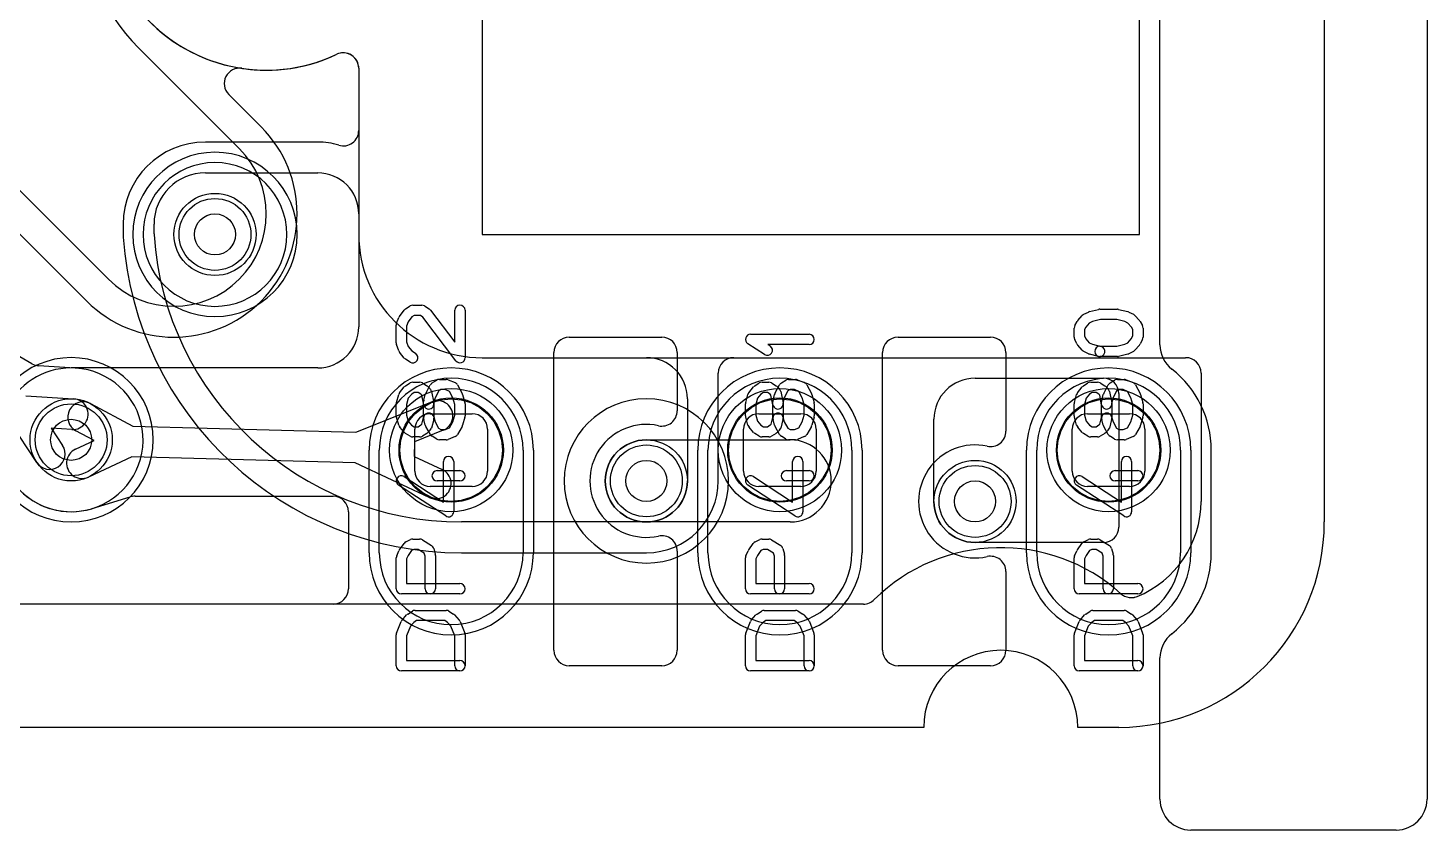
# Model space of a CAD drawing. Extents: x 0 to 21, y -0.5 to 20.
# Drawn here: x 13.69 to 20.5, y -0.5 to 3.41 of the extents above; entities that cross this region are included whole.
import ezdxf

# ---------------------------------------------------------------- set-up
doc = ezdxf.new("R2010")
doc.units = 0
for name, color, linetype in [('Hole', 1, 'CONTINUOUS'), ('L1', 3, 'CONTINUOUS'), ('L2', 3, 'CONTINUOUS'), ('L3', 3, 'CONTINUOUS'), ('L4', 3, 'CONTINUOUS'), ('MetalMask-A', 176, 'CONTINUOUS'), ('Outline', 7, 'CONTINUOUS'), ('PartsArea-A', 111, 'CONTINUOUS'), ('PartsSilk-A', 221, 'CONTINUOUS'), ('Resist-A', 2, 'CONTINUOUS'), ('Resist-B', 2, 'CONTINUOUS'), ('Silk-A', 140, 'CONTINUOUS')]:
    doc.layers.add(name, color=color, linetype=linetype)

msp = doc.modelspace()

# ---------------------------------------------------------------- linework, layer by layer
at = {"layer": 'Hole'}
for centre in [(14.6, 2.4), (13.9, 1.4), (16.7, 1.2), (18.3, 1.1)]:
    msp.add_circle(centre, 0.1, dxfattribs=at)
at = {"layer": 'L1'}
for p, q in [((15.3, 3.20939), (15.3, 1.95004)), ((15.1, 1.75004), (13.9, 1.75004)), ((18.3, 1.7), (18.92503, 1.7)), ((13.99409, 1.57648), (14.19959, 1.46693)), ((15.28648, 1.43755), (15.65533, 1.5857)), ((19, 1.62503), (19, 0.97497)), ((18.1, 1.1), (18.1, 1.5)), ((14.01196, 1.39698), (13.92353, 1.44412)), ((14.19959, 1.46693), (15.28648, 1.43755)), ((15.71123, 1.4465), (15.57201, 1.39058)), ((13.92111, 1.35467), (14.01196, 1.39698)), ((15.57201, 1.39058), (15.57016, 1.31904)), ((16.7, 1.4), (17.4, 1.4)), ((14.19552, 1.31699), (13.98443, 1.21869)), ((15.28242, 1.28761), (14.19552, 1.31699)), ((15.4, 0.85), (15.4, 1.35)), ((15.57016, 1.31904), (15.70608, 1.25572)), ((16.1, 1.35), (16.1, 0.85)), ((17, 0.85), (17, 1.35)), ((17.7, 1.35), (17.7, 0.85)), ((18.6, 0.85), (18.6, 1.35)), ((19.3, 1.35), (19.3, 0.85)), ((15.64274, 1.11976), (15.28242, 1.28761)), ((14.00267, 1.06535), (14.18688, 1.12186)), ((14.22423, 1.12496), (15.17503, 1.12496)), ((15.25, 1.04999), (15.25, 0.67497)), ((17.4, 1), (16.7, 1)), ((18.92503, 0.9), (18.3, 0.9)), ((15.17503, 0.6), (2.24348, 0.6))]:
    msp.add_line(p, q, dxfattribs=at)
for centre, radius in [((14.6, 2.4), 0.2), ((13.9, 1.4), 0.2), ((15.75, 1.35), 0.254), ((17.35, 1.35), 0.254), ((18.95, 1.35), 0.254), ((16.7, 1.2), 0.2), ((18.3, 1.1), 0.2)]:
    msp.add_circle(centre, radius, dxfattribs=at)
for centre, radius, start, end in [((14.84999, 4), 0.80004, 68.19367, -64.623575), ((15.22499, 3.20941), 0.07497, 108.437366, 115.375619), ((15.225, 3.20938), 0.075, 18.437365, 108.437365), ((15.22503, 3.20939), 0.07497, 0, 18.437366), ((14.6, 2.4), 0.35004, 90, -90), ((14.6, 2.4), 0.35004, -90, 90), ((15.1, 1.95004), 0.2, -90, 0), ((13.9, 1.4), 0.35004, 90, -73.410659), ((15.75, 1.35), 0.35, 0, 180), ((17.35, 1.35), 0.35, 0, 180), ((18.3, 1.5), 0.2, 90, 180), ((18.95, 1.35), 0.35, 0, 180), ((18.92503, 1.62503), 0.07497, 0, 90), ((13.95881, 1.5103), 0.075, 61.938299, -118.062532), ((15.68328, 1.5161), 0.075, -68.12057, 111.882293), ((16.7, 1.2), 0.2, 90, -90), ((17.4, 1.2), 0.2, -90, 90), ((13.95277, 1.28668), 0.075, 114.969357, -65.030633), ((15.67441, 1.18774), 0.075, -114.979508, 65.021404), ((14.20887, 1.05019), 0.07497, 88.486532, 107.057215), ((14.2241, 1.64166), 0.5167, -91.469426, -89.987802), ((14.22423, 1.04999), 0.07497, 90, 90.015285), ((15.17503, 1.04999), 0.07497, 0, 90), ((18.3, 1.1), 0.2, 180, -90), ((14.02134, 0.99268), 0.07497, 106.394716, 106.58578), ((13.93666, 1.28049), 0.22504, -73.604856, -72.942758), ((18.92503, 0.97497), 0.07497, -90, 0), ((15.75, 0.85), 0.35, 180, 0), ((17.35, 0.85), 0.35, 180, 0), ((18.95, 0.85), 0.35, 180, 0), ((15.17503, 0.67497), 0.07497, -90, 0)]:
    msp.add_arc(centre, radius, start, end, dxfattribs=at)
at = {"layer": 'L2'}
for p, q in [((14.22825, 3.30815), (14.7182, 2.8182)), ((15.3, 3.20943), (15.3, 2.4)), ((14.82429, 2.92429), (14.66687, 3.08171)), ((14.0818, 2.1818), (13.59185, 2.67175)), ((13.48576, 2.56566), (13.97571, 2.07571)), ((15.9, 1.8), (19.32503, 1.8)), ((19.4, 1.72503), (19.4, 1.1)), ((17.75651, 0.6), (2.24348, 0.6))]:
    msp.add_line(p, q, dxfattribs=at)
for centre in [(14.6, 2.4), (18.3, 1.1)]:
    msp.add_circle(centre, 0.2, dxfattribs=at)
for centre, radius, start, end in [((14.9, 3.9799), 0.95, 180, -135), ((14.85001, 4), 0.80004, -98.55265, -64.621667), ((15.22503, 3.20943), 0.07497, 0, 115.375619), ((14.71988, 3.13472), 0.07497, 81.447317, -135), ((14.4, 2.5), 0.60004, -135, 45), ((14.4, 2.5), 0.45, -135, 45), ((15.9, 2.4), 0.6, 180, -90), ((13.9, 1.4), 0.40004, 90, -90), ((13.9, 1.4), 0.40004, -90, 90), ((19.32503, 1.72503), 0.07497, 0, 90), ((16.7, 1.2), 0.40004, 90, -90), ((16.7, 1.2), 0.40004, -90, 90), ((18.89999, 1.10001), 0.50001, -67.847489, -0.001146), ((18.425, -0.00002), 0.87501, 48.03649, 134.721265), ((17.75654, 0.67498), 0.07497, -67.385426, -45.281018), ((19.06021, 0.70636), 0.07498, -131.961651, -116.565051), ((19.06023, 0.7064), 0.07502, -116.565051, -78.691565), ((19.06024, 0.70635), 0.07497, -78.691566, -75.950782), ((19.06026, 0.70635), 0.07497, -75.96561, -67.848071), ((17.75652, 0.67497), 0.07497, -90.007642, -67.368378)]:
    msp.add_arc(centre, radius, start, end, dxfattribs=at)
at = {"layer": 'L3'}
for p, q in [((15.3, 3.20943), (15.3, 2.4)), ((15.9, 1.8), (19.32503, 1.8)), ((19.4, 1.72503), (19.4, 1.1)), ((17.75651, 0.6), (2.24348, 0.6))]:
    msp.add_line(p, q, dxfattribs=at)
msp.add_circle((18.3, 1.1), 0.2, dxfattribs=at)
for centre, radius, start, end in [((14.85, 4), 0.80004, 64.62102, -64.62102), ((15.22503, 3.20943), 0.07497, 0, 115.375619), ((14.6, 2.4), 0.40004, 90, -90), ((14.6, 2.4), 0.40004, -90, 90), ((15.9, 2.4), 0.6, 180, -90), ((13.9, 1.4), 0.40004, 90, -90), ((13.9, 1.4), 0.40004, -90, 90), ((19.32503, 1.72503), 0.07497, 0, 90), ((16.7, 1.2), 0.40004, 90, -90), ((16.7, 1.2), 0.40004, -90, 90), ((18.89999, 1.10001), 0.50001, -67.847489, -0.001146), ((18.425, -0.00002), 0.87501, 48.03649, 134.721265), ((17.75654, 0.67498), 0.07497, -67.385426, -45.281018), ((19.06021, 0.70636), 0.07498, -131.961651, -116.565051), ((19.06023, 0.7064), 0.07502, -116.565051, -78.691565), ((19.06024, 0.70635), 0.07497, -78.691566, -75.950782), ((19.06026, 0.70635), 0.07497, -75.96561, -67.848071), ((17.75652, 0.67497), 0.07497, -90.007642, -67.368378)]:
    msp.add_arc(centre, radius, start, end, dxfattribs=at)
at = {"layer": 'L4'}
for p, q in [((15.3, 3.20943), (15.3, 2.9062)), ((15.1, 2.85004), (14.55332, 2.85004)), ((14.55332, 2.7), (15.1, 2.7)), ((13.70884, 1.77022), (12.5125, 2.46091)), ((15.3, 2.5), (15.3, 2.4)), ((14.15328, 2.45), (14.15328, 2.40264)), ((14.30332, 2.40264), (14.30332, 2.45)), ((15.9, 1.8), (16.7, 1.8)), ((17.12501, 1.8), (19.32503, 1.8)), ((13.91946, 1.7495), (13.74176, 1.76032)), ((17.05004, 1.2), (17.05004, 1.72503)), ((19.4, 1.72503), (19.4, 1.1)), ((13.67972, 1.61378), (13.91215, 1.59963)), ((16.9, 1.6), (16.9, 1.2)), ((13.73319, 1.28966), (13.60471, 1.48388)), ((13.90303, 1.44991), (13.803, 1.456)), ((13.803, 1.456), (13.85829, 1.37242)), ((16.7, 1), (15.8, 1)), ((15.8, 0.84996), (16.7, 0.84996)), ((17.75651, 0.6), (2.24348, 0.6))]:
    msp.add_line(p, q, dxfattribs=at)
for centre in [(14.6, 2.4), (13.9, 1.4), (16.7, 1.2), (18.3, 1.1)]:
    msp.add_circle(centre, 0.2, dxfattribs=at)
for centre, radius, start, end in [((14.85, 4), 0.80004, 64.62102, -64.62102), ((15.22503, 3.20943), 0.07497, 0, 115.375619), ((15.22503, 2.9062), 0.07497, -107.105539, 0), ((14.55332, 2.45), 0.40004, 90, 180), ((15.1, 2.5), 0.35004, 72.890773, 90), ((14.55332, 2.45), 0.25, 90, 180), ((15.1, 2.5), 0.2, 0, 90), ((14.37829, 2.40278), 0.22501, -179.964351, -176.057704), ((14.07902, 2.38216), 0.07497, 3.020017, 3.939139), ((15.8, 2.50001), 1.65005, -176.041817, -90), ((14.37829, 2.40264), 0.07497, 180, -176.083736), ((15.79999, 2.5), 1.5, -176.082487, -89.999618), ((15.9, 2.4), 0.6, 180, -90), ((16.7, 1.6), 0.2, 0, 90), ((17.12501, 1.72503), 0.07497, 90, 180), ((19.32503, 1.72503), 0.07497, 0, 90), ((13.9, 1.4), 0.35004, -146.198707, 86.372002), ((13.74632, 1.83515), 0.07497, -119.995133, -93.487185), ((13.92402, 1.82433), 0.07497, -93.487185, -93.242148), ((13.9, 1.4), 0.35004, 86.516274, 86.760608), ((13.92583, 1.82422), 0.07497, -93.487185, -92.943697), ((13.91043, 1.52461), 0.22504, 87.035118, 87.058002), ((13.92689, 1.82416), 0.07497, -93.686465, -93.62496), ((13.90759, 1.52477), 0.075, -93.485791, 86.517106), ((13.79574, 1.33104), 0.075, -146.513341, 33.484555), ((16.7, 1.2), 0.2, -90, 0), ((16.7, 1.2), 0.35004, -90, 0), ((18.89999, 1.10001), 0.50001, -67.847489, -0.001146), ((18.425, -0.00002), 0.87501, 48.03649, 134.721265), ((17.75654, 0.67498), 0.07497, -67.385426, -45.281018), ((19.06021, 0.70636), 0.07498, -131.961651, -116.565051), ((19.06023, 0.7064), 0.07502, -116.565051, -78.691565), ((19.06024, 0.70635), 0.07497, -78.691566, -75.950782), ((19.06026, 0.70635), 0.07497, -75.96561, -67.848071), ((17.75652, 0.67497), 0.07497, -90.007642, -67.368378)]:
    msp.add_arc(centre, radius, start, end, dxfattribs=at)
at = {"layer": 'MetalMask-A'}
for p, q in [((15.648, 1.527), (15.852, 1.527)), ((17.248, 1.527), (17.452, 1.527)), ((18.848, 1.527), (19.052, 1.527)), ((15.573, 1.248), (15.573, 1.452)), ((15.927, 1.452), (15.927, 1.248)), ((17.173, 1.248), (17.173, 1.452)), ((17.527, 1.452), (17.527, 1.248)), ((18.773, 1.248), (18.773, 1.452)), ((19.127, 1.452), (19.127, 1.248)), ((15.852, 1.173), (15.648, 1.173)), ((17.452, 1.173), (17.248, 1.173)), ((19.052, 1.173), (18.848, 1.173))]:
    msp.add_line(p, q, dxfattribs=at)
for centre, start, end in [((15.648, 1.452), 90, 180), ((15.852, 1.452), 0, 90), ((17.248, 1.452), 90, 180), ((17.452, 1.452), 0, 90), ((18.848, 1.452), 90, 180), ((19.052, 1.452), 0, 90), ((15.648, 1.248), 180, -90), ((15.852, 1.248), -90, 0), ((17.248, 1.248), 180, -90), ((17.452, 1.248), -90, 0), ((18.848, 1.248), 180, -90), ((19.052, 1.248), -90, 0)]:
    msp.add_arc(centre, 0.075, start, end, dxfattribs=at)
at = {"layer": 'Outline'}
for p, q in [((20, 15), (20, 1)), ((15.9, 5.6), (15.9, 2.4)), ((19.1, 2.4), (19.1, 5.6)), ((15.9, 2.4), (19.1, 2.4)), ((18.05, 0), (1.95, 0)), ((19, 0), (18.8, 0))]:
    msp.add_line(p, q, dxfattribs=at)
for centre, radius, start, end in [((19, 1), 1, -90, 0), ((18.425, 0), 0.375, 0, 180)]:
    msp.add_arc(centre, radius, start, end, dxfattribs=at)
at = {"layer": 'PartsArea-A'}
for p, q in [((15.61111, 1.55786), (15.65433, 1.58097)), ((15.65433, 1.58097), (15.70123, 1.59519)), ((15.70123, 1.59519), (15.75, 1.6)), ((15.75, 1.6), (15.79877, 1.59519)), ((15.79877, 1.59519), (15.84567, 1.58097)), ((15.84567, 1.58097), (15.88889, 1.55786)), ((17.21111, 1.55786), (17.25433, 1.58097)), ((17.25433, 1.58097), (17.30123, 1.59519)), ((17.30123, 1.59519), (17.35, 1.6)), ((17.35, 1.6), (17.39877, 1.59519)), ((17.39877, 1.59519), (17.44567, 1.58097)), ((17.44567, 1.58097), (17.48889, 1.55786)), ((18.81111, 1.55786), (18.85433, 1.58097)), ((18.85433, 1.58097), (18.90123, 1.59519)), ((18.90123, 1.59519), (18.95, 1.6)), ((18.95, 1.6), (18.99877, 1.59519)), ((18.99877, 1.59519), (19.04567, 1.58097)), ((19.04567, 1.58097), (19.08889, 1.55786)), ((15.54214, 1.48889), (15.57323, 1.52677)), ((15.57323, 1.52677), (15.61111, 1.55786)), ((15.88889, 1.55786), (15.92677, 1.52677)), ((15.92677, 1.52677), (15.95786, 1.48889)), ((17.14214, 1.48889), (17.17323, 1.52677)), ((17.17323, 1.52677), (17.21111, 1.55786)), ((17.48889, 1.55786), (17.52677, 1.52677)), ((17.52677, 1.52677), (17.55786, 1.48889)), ((18.74214, 1.48889), (18.77323, 1.52677)), ((18.77323, 1.52677), (18.81111, 1.55786)), ((19.08889, 1.55786), (19.12677, 1.52677)), ((19.12677, 1.52677), (19.15786, 1.48889)), ((15.50481, 1.39877), (15.51903, 1.44567)), ((15.51903, 1.44567), (15.54214, 1.48889)), ((15.95786, 1.48889), (15.98097, 1.44567)), ((15.98097, 1.44567), (15.99519, 1.39877)), ((17.10481, 1.39877), (17.11903, 1.44567)), ((17.11903, 1.44567), (17.14214, 1.48889)), ((17.55786, 1.48889), (17.58097, 1.44567)), ((17.58097, 1.44567), (17.59519, 1.39877)), ((18.70481, 1.39877), (18.71903, 1.44567)), ((18.71903, 1.44567), (18.74214, 1.48889)), ((19.15786, 1.48889), (19.18097, 1.44567)), ((19.18097, 1.44567), (19.19519, 1.39877)), ((15.5, 1.35), (15.50481, 1.39877)), ((15.99519, 1.39877), (16, 1.35)), ((17.1, 1.35), (17.10481, 1.39877)), ((17.59519, 1.39877), (17.6, 1.35)), ((18.7, 1.35), (18.70481, 1.39877)), ((19.19519, 1.39877), (19.2, 1.35)), ((15.50481, 1.30123), (15.5, 1.35)), ((15.51903, 1.25433), (15.50481, 1.30123)), ((15.99519, 1.30123), (15.98097, 1.25433)), ((16, 1.35), (15.99519, 1.30123)), ((17.10481, 1.30123), (17.1, 1.35)), ((17.11903, 1.25433), (17.10481, 1.30123)), ((17.59519, 1.30123), (17.58097, 1.25433)), ((17.6, 1.35), (17.59519, 1.30123)), ((18.70481, 1.30123), (18.7, 1.35)), ((18.71903, 1.25433), (18.70481, 1.30123)), ((19.19519, 1.30123), (19.18097, 1.25433)), ((19.2, 1.35), (19.19519, 1.30123)), ((15.54214, 1.21111), (15.51903, 1.25433)), ((15.98097, 1.25433), (15.95786, 1.21111)), ((17.14214, 1.21111), (17.11903, 1.25433)), ((17.58097, 1.25433), (17.55786, 1.21111)), ((18.74214, 1.21111), (18.71903, 1.25433)), ((19.18097, 1.25433), (19.15786, 1.21111)), ((15.57323, 1.17323), (15.54214, 1.21111)), ((15.61111, 1.14214), (15.57323, 1.17323)), ((15.92677, 1.17323), (15.88889, 1.14214)), ((15.95786, 1.21111), (15.92677, 1.17323)), ((17.17323, 1.17323), (17.14214, 1.21111)), ((17.21111, 1.14214), (17.17323, 1.17323)), ((17.52677, 1.17323), (17.48889, 1.14214)), ((17.55786, 1.21111), (17.52677, 1.17323)), ((18.77323, 1.17323), (18.74214, 1.21111)), ((18.81111, 1.14214), (18.77323, 1.17323)), ((19.12677, 1.17323), (19.08889, 1.14214)), ((19.15786, 1.21111), (19.12677, 1.17323)), ((15.65433, 1.11903), (15.61111, 1.14214)), ((15.70123, 1.10481), (15.65433, 1.11903)), ((15.75, 1.1), (15.70123, 1.10481)), ((15.79877, 1.10481), (15.75, 1.1)), ((15.84567, 1.11903), (15.79877, 1.10481)), ((15.88889, 1.14214), (15.84567, 1.11903)), ((17.25433, 1.11903), (17.21111, 1.14214)), ((17.30123, 1.10481), (17.25433, 1.11903)), ((17.35, 1.1), (17.30123, 1.10481)), ((17.39877, 1.10481), (17.35, 1.1)), ((17.44567, 1.11903), (17.39877, 1.10481)), ((17.48889, 1.14214), (17.44567, 1.11903)), ((18.85433, 1.11903), (18.81111, 1.14214)), ((18.90123, 1.10481), (18.85433, 1.11903)), ((18.95, 1.1), (18.90123, 1.10481)), ((18.99877, 1.10481), (18.95, 1.1)), ((19.04567, 1.11903), (18.99877, 1.10481)), ((19.08889, 1.14214), (19.04567, 1.11903))]:
    msp.add_line(p, q, dxfattribs=at)
at = {"layer": 'PartsSilk-A'}
for p, q in [((15.52749, 2.03787), (15.54971, 2.05176)), ((15.56296, 2.05556), (15.60741, 2.05556)), ((15.62066, 2.05176), (15.64288, 2.03787)), ((15.4842, 1.96761), (15.49531, 1.99539)), ((15.4983, 2.00081), (15.52052, 2.03137)), ((15.55811, 1.99804), (15.54057, 1.97393)), ((15.57013, 2.00556), (15.55811, 1.99804)), ((15.60024, 2.00556), (15.57013, 2.00556)), ((15.61244, 1.99793), (15.60024, 2.00556)), ((15.77261, 1.78497), (15.61244, 1.99793)), ((15.64961, 2.0317), (15.76759, 1.87483)), ((15.76759, 1.87483), (15.76759, 2.03056)), ((15.81759, 2.03056), (15.81759, 1.8)), ((18.7857, 1.95684), (18.79681, 1.97629)), ((18.79983, 1.9805), (18.82205, 2.0055)), ((18.82956, 2.01125), (18.85178, 2.02236)), ((18.87169, 1.97641), (18.85623, 1.96868)), ((18.8569, 2.02425), (18.90135, 2.03536)), ((18.91049, 1.98611), (18.87169, 1.97641)), ((18.90741, 2.03611), (18.99259, 2.03611)), ((18.98951, 1.98611), (18.91049, 1.98611)), ((19.02831, 1.97641), (18.98951, 1.98611)), ((18.99865, 2.03536), (19.0431, 2.02425)), ((19.04377, 1.96868), (19.02831, 1.97641)), ((19.04822, 2.02236), (19.07044, 2.01125)), ((19.07795, 2.0055), (19.10017, 1.9805)), ((19.10319, 1.97629), (19.1143, 1.95684)), ((15.48241, 1.87222), (15.48241, 1.95833)), ((15.54057, 1.97393), (15.53241, 1.95352)), ((15.53241, 1.95352), (15.53241, 1.87662)), ((17.20741, 1.91389), (17.49259, 1.91389)), ((18.78241, 1.9), (18.78241, 1.94444)), ((18.83894, 1.94923), (18.83241, 1.9378)), ((18.83241, 1.9378), (18.83241, 1.9059)), ((18.85623, 1.96868), (18.83894, 1.94923)), ((19.06106, 1.94923), (19.04377, 1.96868)), ((19.06759, 1.9378), (19.06106, 1.94923)), ((19.06759, 1.9059), (19.06759, 1.9378)), ((19.11759, 1.94444), (19.11759, 1.9)), ((15.49503, 1.83313), (15.48392, 1.86368)), ((15.53241, 1.87662), (15.54061, 1.85408)), ((15.54061, 1.85408), (15.5576, 1.83283)), ((17.2753, 1.81513), (17.19382, 1.86791)), ((17.49259, 1.86389), (17.29199, 1.86389)), ((17.29199, 1.86389), (17.30248, 1.85709)), ((18.79616, 1.8666), (18.78505, 1.88882)), ((18.82205, 1.83617), (18.79983, 1.86117)), ((18.83241, 1.9059), (18.8394, 1.89192)), ((18.8394, 1.89192), (18.85623, 1.87299)), ((18.85623, 1.87299), (18.87169, 1.86526)), ((18.87169, 1.86526), (18.91347, 1.85481)), ((18.90741, 1.85556), (18.98951, 1.85556)), ((18.98951, 1.85556), (19.02831, 1.86526)), ((19.02831, 1.86526), (19.04377, 1.87299)), ((19.04377, 1.87299), (19.0606, 1.89192)), ((19.0606, 1.89192), (19.06759, 1.9059)), ((19.10017, 1.86117), (19.07795, 1.83617)), ((19.11495, 1.88882), (19.10384, 1.8666)), ((15.52122, 1.79827), (15.499, 1.82605)), ((15.54971, 1.7788), (15.52749, 1.79269)), ((15.5576, 1.83283), (15.57621, 1.8212)), ((18.85178, 1.81931), (18.82956, 1.83042)), ((18.90135, 1.80631), (18.8569, 1.81742)), ((18.99259, 1.80556), (18.90741, 1.80556)), ((19.0431, 1.81742), (18.99865, 1.80631)), ((19.07044, 1.83042), (19.04822, 1.81931)), ((15.499, 1.62951), (15.52122, 1.65729)), ((15.52749, 1.66287), (15.54971, 1.67676)), ((15.56296, 1.68056), (15.5963, 1.68056)), ((15.60955, 1.67676), (15.63177, 1.66287)), ((15.62609, 1.62565), (15.64831, 1.66732)), ((15.6362, 1.65935), (15.64731, 1.64824)), ((15.65414, 1.63546), (15.66525, 1.5799)), ((15.65713, 1.67676), (15.67935, 1.69064)), ((15.68928, 1.6379), (15.67156, 1.60467)), ((15.69976, 1.64444), (15.68928, 1.6379)), ((15.69259, 1.69444), (15.72593, 1.69444)), ((15.72093, 1.64444), (15.69976, 1.64444)), ((15.7414, 1.63592), (15.72093, 1.64444)), ((15.73554, 1.69252), (15.76887, 1.67864)), ((15.75817, 1.60447), (15.7414, 1.63592)), ((15.78132, 1.66732), (15.80354, 1.62565)), ((17.199, 1.62951), (17.22122, 1.65729)), ((17.22749, 1.66287), (17.24971, 1.67676)), ((17.26296, 1.68056), (17.2963, 1.68056)), ((17.30955, 1.67676), (17.33177, 1.66287)), ((17.32609, 1.62565), (17.34831, 1.66732)), ((17.3362, 1.65935), (17.34731, 1.64824)), ((17.35414, 1.63546), (17.36525, 1.5799)), ((17.35713, 1.67676), (17.37935, 1.69064)), ((17.38928, 1.6379), (17.37156, 1.60467)), ((17.39976, 1.64444), (17.38928, 1.6379)), ((17.39259, 1.69444), (17.42593, 1.69444)), ((17.42093, 1.64444), (17.39976, 1.64444)), ((17.4414, 1.63592), (17.42093, 1.64444)), ((17.43554, 1.69252), (17.46887, 1.67864)), ((17.45817, 1.60447), (17.4414, 1.63592)), ((17.48132, 1.66732), (17.50354, 1.62565)), ((18.799, 1.62951), (18.82122, 1.65729)), ((18.82749, 1.66287), (18.84971, 1.67676)), ((18.86296, 1.68056), (18.8963, 1.68056)), ((18.90955, 1.67676), (18.93177, 1.66287)), ((18.92609, 1.62565), (18.94831, 1.66732)), ((18.9362, 1.65935), (18.94731, 1.64824)), ((18.95414, 1.63546), (18.96525, 1.5799)), ((18.95713, 1.67676), (18.97935, 1.69064)), ((18.98928, 1.6379), (18.97156, 1.60467)), ((18.99976, 1.64444), (18.98928, 1.6379)), ((18.99259, 1.69444), (19.02593, 1.69444)), ((19.02093, 1.64444), (18.99976, 1.64444)), ((19.0414, 1.63592), (19.02093, 1.64444)), ((19.03554, 1.69252), (19.06887, 1.67864)), ((19.05817, 1.60447), (19.0414, 1.63592)), ((19.08132, 1.66732), (19.10354, 1.62565)), ((15.48241, 1.51667), (15.48241, 1.575)), ((15.48337, 1.58187), (15.49448, 1.62076)), ((15.54118, 1.6022), (15.53241, 1.5715)), ((15.53241, 1.5715), (15.53241, 1.52017)), ((15.5576, 1.62273), (15.54118, 1.6022)), ((15.57013, 1.63056), (15.5576, 1.62273)), ((15.58913, 1.63056), (15.57013, 1.63056)), ((15.60285, 1.62198), (15.58913, 1.63056)), ((15.6066, 1.61824), (15.60285, 1.62198)), ((15.61623, 1.5701), (15.6066, 1.61824)), ((15.61574, 1.50884), (15.61574, 1.58611)), ((15.61658, 1.59255), (15.62399, 1.62033)), ((15.67156, 1.60467), (15.66574, 1.58283)), ((15.66574, 1.58283), (15.66574, 1.50556)), ((15.76759, 1.5715), (15.75817, 1.60447)), ((15.76759, 1.52017), (15.76759, 1.5715)), ((15.80552, 1.62076), (15.81663, 1.58187)), ((15.81759, 1.575), (15.81759, 1.51667)), ((17.18241, 1.51667), (17.18241, 1.575)), ((17.18337, 1.58187), (17.19448, 1.62076)), ((17.24118, 1.6022), (17.23241, 1.5715)), ((17.23241, 1.5715), (17.23241, 1.52017)), ((17.2576, 1.62273), (17.24118, 1.6022)), ((17.27013, 1.63056), (17.2576, 1.62273)), ((17.28913, 1.63056), (17.27013, 1.63056)), ((17.30285, 1.62198), (17.28913, 1.63056)), ((17.3066, 1.61824), (17.30285, 1.62198)), ((17.31623, 1.5701), (17.3066, 1.61824)), ((17.31574, 1.50884), (17.31574, 1.58611)), ((17.31658, 1.59255), (17.32399, 1.62033)), ((17.37156, 1.60467), (17.36574, 1.58283)), ((17.36574, 1.58283), (17.36574, 1.50556)), ((17.46759, 1.5715), (17.45817, 1.60447)), ((17.46759, 1.52017), (17.46759, 1.5715)), ((17.50552, 1.62076), (17.51663, 1.58187)), ((17.51759, 1.575), (17.51759, 1.51667)), ((18.78241, 1.51667), (18.78241, 1.575)), ((18.78337, 1.58187), (18.79448, 1.62076)), ((18.84118, 1.6022), (18.83241, 1.5715)), ((18.83241, 1.5715), (18.83241, 1.52017)), ((18.8576, 1.62273), (18.84118, 1.6022)), ((18.87013, 1.63056), (18.8576, 1.62273)), ((18.88913, 1.63056), (18.87013, 1.63056)), ((18.90285, 1.62198), (18.88913, 1.63056)), ((18.9066, 1.61824), (18.90285, 1.62198)), ((18.91623, 1.5701), (18.9066, 1.61824)), ((18.91574, 1.50884), (18.91574, 1.58611)), ((18.91658, 1.59255), (18.92399, 1.62033)), ((18.97156, 1.60467), (18.96574, 1.58283)), ((18.96574, 1.58283), (18.96574, 1.50556)), ((19.06759, 1.5715), (19.05817, 1.60447)), ((19.06759, 1.52017), (19.06759, 1.5715)), ((19.10552, 1.62076), (19.11663, 1.58187)), ((19.11759, 1.575), (19.11759, 1.51667)), ((15.49448, 1.47091), (15.48337, 1.5098)), ((15.53241, 1.52017), (15.54099, 1.49013)), ((15.6072, 1.47682), (15.61574, 1.50884)), ((15.62399, 1.47134), (15.61658, 1.49912)), ((15.6649, 1.49912), (15.65379, 1.45745)), ((15.6649, 1.512), (15.67147, 1.48736)), ((15.75827, 1.48756), (15.76759, 1.52017)), ((15.81663, 1.5098), (15.80552, 1.47091)), ((17.19448, 1.47091), (17.18337, 1.5098)), ((17.23241, 1.52017), (17.24099, 1.49013)), ((17.3072, 1.47682), (17.31574, 1.50884)), ((17.32399, 1.47134), (17.31658, 1.49912)), ((17.3649, 1.49912), (17.35379, 1.45745)), ((17.3649, 1.512), (17.37147, 1.48736)), ((17.45827, 1.48756), (17.46759, 1.52017)), ((17.51663, 1.5098), (17.50552, 1.47091)), ((18.79448, 1.47091), (18.78337, 1.5098)), ((18.83241, 1.52017), (18.84099, 1.49013)), ((18.9072, 1.47682), (18.91574, 1.50884)), ((18.92399, 1.47134), (18.91658, 1.49912)), ((18.9649, 1.49912), (18.95379, 1.45745)), ((18.9649, 1.512), (18.97147, 1.48736)), ((19.05827, 1.48756), (19.06759, 1.52017)), ((19.11663, 1.5098), (19.10552, 1.47091)), ((15.52205, 1.43617), (15.49983, 1.46117)), ((15.54971, 1.41769), (15.52749, 1.43158)), ((15.54099, 1.49013), (15.55704, 1.47207)), ((15.55704, 1.47207), (15.57013, 1.46389)), ((15.57013, 1.46389), (15.58913, 1.46389)), ((15.58913, 1.46389), (15.60285, 1.47247)), ((15.60285, 1.47247), (15.6072, 1.47682)), ((15.63177, 1.43158), (15.60955, 1.41769)), ((15.64866, 1.42649), (15.62644, 1.46538)), ((15.64731, 1.44621), (15.6362, 1.4351)), ((15.67147, 1.48736), (15.68896, 1.45675)), ((15.68896, 1.45675), (15.69976, 1.45)), ((15.69976, 1.45), (15.72093, 1.45)), ((15.72093, 1.45), (15.74178, 1.45869)), ((15.74178, 1.45869), (15.75827, 1.48756)), ((15.80319, 1.46538), (15.78097, 1.42649)), ((17.22205, 1.43617), (17.19983, 1.46117)), ((17.24971, 1.41769), (17.22749, 1.43158)), ((17.24099, 1.49013), (17.25704, 1.47207)), ((17.25704, 1.47207), (17.27013, 1.46389)), ((17.27013, 1.46389), (17.28913, 1.46389)), ((17.28913, 1.46389), (17.30285, 1.47247)), ((17.30285, 1.47247), (17.3072, 1.47682)), ((17.33177, 1.43158), (17.30955, 1.41769)), ((17.34866, 1.42649), (17.32644, 1.46538)), ((17.34731, 1.44621), (17.3362, 1.4351)), ((17.37147, 1.48736), (17.38896, 1.45675)), ((17.38896, 1.45675), (17.39976, 1.45)), ((17.39976, 1.45), (17.42093, 1.45)), ((17.42093, 1.45), (17.44178, 1.45869)), ((17.44178, 1.45869), (17.45827, 1.48756)), ((17.50319, 1.46538), (17.48097, 1.42649)), ((18.82205, 1.43617), (18.79983, 1.46117)), ((18.84971, 1.41769), (18.82749, 1.43158)), ((18.84099, 1.49013), (18.85704, 1.47207)), ((18.85704, 1.47207), (18.87013, 1.46389)), ((18.87013, 1.46389), (18.88913, 1.46389)), ((18.88913, 1.46389), (18.90285, 1.47247)), ((18.90285, 1.47247), (18.9072, 1.47682)), ((18.93177, 1.43158), (18.90955, 1.41769)), ((18.94866, 1.42649), (18.92644, 1.46538)), ((18.94731, 1.44621), (18.9362, 1.4351)), ((18.97147, 1.48736), (18.98896, 1.45675)), ((18.98896, 1.45675), (18.99976, 1.45)), ((18.99976, 1.45), (19.02093, 1.45)), ((19.02093, 1.45), (19.04178, 1.45869)), ((19.04178, 1.45869), (19.05827, 1.48756)), ((19.10319, 1.46538), (19.08097, 1.42649)), ((15.5963, 1.41389), (15.56296, 1.41389)), ((15.67934, 1.4038), (15.65712, 1.41769)), ((15.72593, 1.4), (15.69259, 1.4)), ((15.76888, 1.41581), (15.73555, 1.40192)), ((17.2963, 1.41389), (17.26296, 1.41389)), ((17.37934, 1.4038), (17.35712, 1.41769)), ((17.42593, 1.4), (17.39259, 1.4)), ((17.46888, 1.41581), (17.43555, 1.40192)), ((18.8963, 1.41389), (18.86296, 1.41389)), ((18.97934, 1.4038), (18.95712, 1.41769)), ((19.02593, 1.4), (18.99259, 1.4)), ((19.06888, 1.41581), (19.03555, 1.40192)), ((15.71204, 1.09619), (15.71204, 1.29444)), ((15.76204, 1.29444), (15.76204, 1.05)), ((17.41204, 1.09619), (17.41204, 1.29444)), ((17.46204, 1.29444), (17.46204, 1.05)), ((19.01204, 1.09619), (19.01204, 1.29444)), ((19.06204, 1.29444), (19.06204, 1.05)), ((15.68148, 1.25), (15.79259, 1.25)), ((17.38148, 1.25), (17.49259, 1.25)), ((18.98148, 1.25), (19.09259, 1.25)), ((15.72337, 1.02907), (15.49374, 1.17907)), ((15.52108, 1.22093), (15.71204, 1.09619)), ((15.79259, 1.2), (15.68148, 1.2)), ((17.42337, 1.02907), (17.19374, 1.17907)), ((17.22108, 1.22093), (17.41204, 1.09619)), ((17.49259, 1.2), (17.38148, 1.2)), ((19.02337, 1.02907), (18.79374, 1.17907)), ((18.82108, 1.22093), (19.01204, 1.09619)), ((19.09259, 1.2), (18.98148, 1.2)), ((15.4983, 0.8647), (15.52052, 0.89526)), ((15.52956, 0.90292), (15.55178, 0.91403)), ((15.56296, 0.91667), (15.5963, 0.91667)), ((15.60955, 0.91287), (15.65399, 0.88509)), ((17.1983, 0.8647), (17.22052, 0.89526)), ((17.22956, 0.90292), (17.25178, 0.91403)), ((17.26296, 0.91667), (17.2963, 0.91667)), ((17.30955, 0.91287), (17.35399, 0.88509)), ((18.7983, 0.8647), (18.82052, 0.89526)), ((18.82956, 0.90292), (18.85178, 0.91403)), ((18.86296, 0.91667), (18.8963, 0.91667)), ((18.90955, 0.91287), (18.95399, 0.88509)), ((15.48241, 0.675), (15.48241, 0.825)), ((15.48456, 0.83515), (15.49567, 0.86015)), ((15.54029, 0.83743), (15.53241, 0.8197)), ((15.53241, 0.8197), (15.53241, 0.7)), ((15.55737, 0.86093), (15.54029, 0.83743)), ((15.56886, 0.86667), (15.55737, 0.86093)), ((15.58913, 0.86667), (15.56886, 0.86667)), ((15.61913, 0.84792), (15.58913, 0.86667)), ((15.62315, 0.83283), (15.61913, 0.84792)), ((15.62315, 0.675), (15.62315, 0.83283)), ((15.6649, 0.87033), (15.67231, 0.84255)), ((15.67315, 0.83611), (15.67315, 0.675)), ((17.18241, 0.675), (17.18241, 0.825)), ((17.18456, 0.83515), (17.19567, 0.86015)), ((17.24029, 0.83743), (17.23241, 0.8197)), ((17.23241, 0.8197), (17.23241, 0.7)), ((17.25737, 0.86093), (17.24029, 0.83743)), ((17.26886, 0.86667), (17.25737, 0.86093)), ((17.28913, 0.86667), (17.26886, 0.86667)), ((17.31913, 0.84792), (17.28913, 0.86667)), ((17.32315, 0.83283), (17.31913, 0.84792)), ((17.32315, 0.675), (17.32315, 0.83283)), ((17.3649, 0.87033), (17.37231, 0.84255)), ((17.37315, 0.83611), (17.37315, 0.675)), ((18.78241, 0.675), (18.78241, 0.825)), ((18.78456, 0.83515), (18.79567, 0.86015)), ((18.84029, 0.83743), (18.83241, 0.8197)), ((18.83241, 0.8197), (18.83241, 0.7)), ((18.85737, 0.86093), (18.84029, 0.83743)), ((18.86886, 0.86667), (18.85737, 0.86093)), ((18.88913, 0.86667), (18.86886, 0.86667)), ((18.91913, 0.84792), (18.88913, 0.86667)), ((18.92315, 0.83283), (18.91913, 0.84792)), ((18.92315, 0.675), (18.92315, 0.83283)), ((18.9649, 0.87033), (18.97231, 0.84255)), ((18.97315, 0.83611), (18.97315, 0.675)), ((15.53241, 0.7), (15.79259, 0.7)), ((17.23241, 0.7), (17.49259, 0.7)), ((18.83241, 0.7), (19.09259, 0.7)), ((15.79259, 0.65), (15.50741, 0.65)), ((17.49259, 0.65), (17.20741, 0.65)), ((19.09259, 0.65), (18.80741, 0.65)), ((15.51094, 0.52217), (15.53316, 0.54717)), ((15.53861, 0.55176), (15.56083, 0.56564)), ((15.57407, 0.56944), (15.72593, 0.56944)), ((15.73917, 0.56564), (15.76139, 0.55176)), ((15.76684, 0.54717), (15.78906, 0.52217)), ((17.21094, 0.52217), (17.23316, 0.54717)), ((17.23861, 0.55176), (17.26083, 0.56564)), ((17.27407, 0.56944), (17.42593, 0.56944)), ((17.43917, 0.56564), (17.46139, 0.55176)), ((17.46684, 0.54717), (17.48906, 0.52217)), ((18.81094, 0.52217), (18.83316, 0.54717)), ((18.83861, 0.55176), (18.86083, 0.56564)), ((18.87407, 0.56944), (19.02593, 0.56944)), ((19.03917, 0.56564), (19.06139, 0.55176)), ((19.06684, 0.54717), (19.08906, 0.52217)), ((15.4842, 0.45928), (15.50642, 0.51484)), ((15.55122, 0.49222), (15.53241, 0.44519)), ((15.56815, 0.51126), (15.55122, 0.49222)), ((15.58124, 0.51944), (15.56815, 0.51126)), ((15.71876, 0.51944), (15.58124, 0.51944)), ((15.73185, 0.51126), (15.71876, 0.51944)), ((15.74878, 0.49222), (15.73185, 0.51126)), ((15.76759, 0.44519), (15.74878, 0.49222)), ((15.79358, 0.51484), (15.8158, 0.45928)), ((17.1842, 0.45928), (17.20642, 0.51484)), ((17.25122, 0.49222), (17.23241, 0.44519)), ((17.26815, 0.51126), (17.25122, 0.49222)), ((17.28124, 0.51944), (17.26815, 0.51126)), ((17.41876, 0.51944), (17.28124, 0.51944)), ((17.43185, 0.51126), (17.41876, 0.51944)), ((17.44878, 0.49222), (17.43185, 0.51126)), ((17.46759, 0.44519), (17.44878, 0.49222)), ((17.49358, 0.51484), (17.5158, 0.45928)), ((18.7842, 0.45928), (18.80642, 0.51484)), ((18.85122, 0.49222), (18.83241, 0.44519)), ((18.86815, 0.51126), (18.85122, 0.49222)), ((18.88124, 0.51944), (18.86815, 0.51126)), ((19.01876, 0.51944), (18.88124, 0.51944)), ((19.03185, 0.51126), (19.01876, 0.51944)), ((19.04878, 0.49222), (19.03185, 0.51126)), ((19.06759, 0.44519), (19.04878, 0.49222)), ((19.09358, 0.51484), (19.1158, 0.45928)), ((15.48241, 0.3), (15.48241, 0.45)), ((15.53241, 0.44519), (15.53241, 0.325)), ((15.76759, 0.3), (15.76759, 0.44519)), ((15.81759, 0.45), (15.81759, 0.3)), ((17.18241, 0.3), (17.18241, 0.45)), ((17.23241, 0.44519), (17.23241, 0.325)), ((17.46759, 0.3), (17.46759, 0.44519)), ((17.51759, 0.45), (17.51759, 0.3)), ((18.78241, 0.3), (18.78241, 0.45)), ((18.83241, 0.44519), (18.83241, 0.325)), ((19.06759, 0.3), (19.06759, 0.44519)), ((19.11759, 0.45), (19.11759, 0.3)), ((15.79259, 0.275), (15.50741, 0.275)), ((15.53241, 0.325), (15.79259, 0.325)), ((17.49259, 0.275), (17.20741, 0.275)), ((17.23241, 0.325), (17.49259, 0.325)), ((19.09259, 0.275), (18.80741, 0.275)), ((18.83241, 0.325), (19.09259, 0.325))]:
    msp.add_line(p, q, dxfattribs=at)
for centre, start, end in [((15.56296, 2.03056), 90, 122.010019), ((15.60741, 2.03056), 57.994617, 90), ((15.79259, 2.03056), 0, 180), ((15.51852, 1.98611), 143.982737, 158.202147), ((15.54074, 2.01667), 122.005383, 143.979316), ((15.62963, 2.01667), 36.952397, 57.989981), ((18.81852, 1.96389), 138.372169, 150.266489), ((18.84074, 1.98889), 116.565051, 138.37217), ((18.86296, 2), 104.030684, 116.565051), ((18.90741, 2.01111), 90, 104.030684), ((18.99259, 2.01111), 75.969316, 90), ((19.03704, 2), 63.434949, 75.969316), ((19.05926, 1.98889), 41.627831, 63.434949), ((19.08148, 1.96389), 29.733511, 41.62783), ((15.50741, 1.95833), 158.207103, 180), ((17.20741, 1.88889), 90, -122.933807), ((17.49259, 1.88889), -90, 90), ((18.80741, 1.94444), 150.266489, 180), ((19.09259, 1.94444), 0, 29.733511), ((15.50741, 1.87222), 180, -160.015388), ((17.28889, 1.83611), -122.933543, 57.066193), ((18.80741, 1.9), 180, -153.434949), ((18.81852, 1.87778), -153.434949, -138.37217), ((18.90741, 1.83056), 90, -90), ((18.90741, 1.83056), -104.030684, 75.96679), ((19.08148, 1.87778), -41.627831, -26.565051), ((19.09259, 1.9), -26.565051, 0), ((15.51852, 1.84167), -160.02081, -141.345223), ((15.54074, 1.81389), -141.333033, -122.010019), ((15.56296, 1.8), -122.005383, 57.989981), ((15.79259, 1.8), -143.047603, 0), ((18.84074, 1.85278), -138.372169, -116.565051), ((18.86296, 1.84167), -116.565051, -104.030684), ((18.99259, 1.83056), -90, -75.969316), ((19.03704, 1.84167), -75.969316, -63.434949), ((19.05926, 1.85278), -63.434949, -41.62783), ((15.54074, 1.64167), 122.005383, 141.333033), ((15.56296, 1.65556), 90, 122.005383), ((15.5963, 1.65556), 57.994617, 90), ((15.61852, 1.64167), 45, 57.994617), ((15.62963, 1.63056), 11.305437, 45), ((15.67037, 1.65556), 121.985944, 151.931795), ((15.69259, 1.66944), 90, 121.991474), ((15.72593, 1.66944), 67.394238, 90), ((15.75926, 1.65556), 28.061701, 67.391122), ((17.24074, 1.64167), 122.005383, 141.333033), ((17.26296, 1.65556), 90, 122.005383), ((17.2963, 1.65556), 57.994617, 90), ((17.31852, 1.64167), 45, 57.994617), ((17.32963, 1.63056), 11.305437, 45), ((17.37037, 1.65556), 121.985944, 151.931795), ((17.39259, 1.66944), 90, 121.991474), ((17.42593, 1.66944), 67.394238, 90), ((17.45926, 1.65556), 28.061701, 67.391122), ((18.84074, 1.64167), 122.005383, 141.333033), ((18.86296, 1.65556), 90, 122.005383), ((18.8963, 1.65556), 57.994617, 90), ((18.91852, 1.64167), 45, 57.994617), ((18.92963, 1.63056), 11.305437, 45), ((18.97037, 1.65556), 121.985944, 151.931795), ((18.99259, 1.66944), 90, 121.991474), ((19.02593, 1.66944), 67.394238, 90), ((19.05926, 1.65556), 28.061701, 67.391122), ((15.50741, 1.575), 164.051456, 180), ((15.51852, 1.61389), 141.333033, 164.051456), ((15.64074, 1.58611), 165.074487, 180), ((15.64074, 1.575), -168.694563, 11.307949), ((15.64815, 1.61389), 151.938299, 165.064732), ((15.78148, 1.61389), 15.948544, 28.068205), ((15.79259, 1.575), 0, 15.94345), ((17.20741, 1.575), 164.051456, 180), ((17.21852, 1.61389), 141.333033, 164.051456), ((17.34074, 1.58611), 165.074487, 180), ((17.34074, 1.575), -168.694563, 11.307949), ((17.34815, 1.61389), 151.938299, 165.064732), ((17.48148, 1.61389), 15.948544, 28.068205), ((17.49259, 1.575), 0, 15.94345), ((18.80741, 1.575), 164.051456, 180), ((18.81852, 1.61389), 141.333033, 164.051456), ((18.94074, 1.58611), 165.074487, 180), ((18.94074, 1.575), -168.694563, 11.307949), ((18.94815, 1.61389), 151.938299, 165.064732), ((19.08148, 1.61389), 15.948544, 28.068205), ((19.09259, 1.575), 0, 15.94345), ((15.50741, 1.51667), 180, -164.051456), ((15.64074, 1.50556), 14.925513, -165.064732), ((15.64074, 1.50556), -14.925513, 0), ((15.79259, 1.51667), -15.948544, 0), ((17.20741, 1.51667), 180, -164.051456), ((17.34074, 1.50556), 14.925513, -165.064732), ((17.34074, 1.50556), -14.925513, 0), ((17.49259, 1.51667), -15.948544, 0), ((18.80741, 1.51667), 180, -164.051456), ((18.94074, 1.50556), 14.925513, -165.064732), ((18.94074, 1.50556), -14.925513, 0), ((19.09259, 1.51667), -15.948544, 0), ((15.51852, 1.47778), -164.051456, -138.37217), ((15.54074, 1.45278), -138.372169, -122.005383), ((15.64815, 1.47778), -165.074487, -150.258292), ((15.61852, 1.45278), -57.994617, -45), ((15.62963, 1.46389), -45, -14.925513), ((15.78148, 1.47778), -29.733511, -15.94345), ((17.21852, 1.47778), -164.051456, -138.37217), ((17.24074, 1.45278), -138.372169, -122.005383), ((17.34815, 1.47778), -165.074487, -150.258292), ((17.31852, 1.45278), -57.994617, -45), ((17.32963, 1.46389), -45, -14.925513), ((17.48148, 1.47778), -29.733511, -15.94345), ((18.81852, 1.47778), -164.051456, -138.37217), ((18.84074, 1.45278), -138.372169, -122.005383), ((18.94815, 1.47778), -165.074487, -150.258292), ((18.91852, 1.45278), -57.994617, -45), ((18.92963, 1.46389), -45, -14.925513), ((19.08148, 1.47778), -29.733511, -15.94345), ((15.56296, 1.43889), -122.005383, -90), ((15.5963, 1.43889), -90, -57.994617), ((15.67037, 1.43889), -150.266489, -122.010019), ((15.69259, 1.425), -122.005383, -90), ((15.72593, 1.425), -90, -67.376473), ((15.75926, 1.43889), -67.373085, -29.741708), ((17.26296, 1.43889), -122.005383, -90), ((17.2963, 1.43889), -90, -57.994617), ((17.37037, 1.43889), -150.266489, -122.010019), ((17.39259, 1.425), -122.005383, -90), ((17.42593, 1.425), -90, -67.376473), ((17.45926, 1.43889), -67.373085, -29.741708), ((18.86296, 1.43889), -122.005383, -90), ((18.8963, 1.43889), -90, -57.994617), ((18.97037, 1.43889), -150.266489, -122.010019), ((18.99259, 1.425), -122.005383, -90), ((19.02593, 1.425), -90, -67.376473), ((19.05926, 1.43889), -67.373085, -29.741708), ((15.73704, 1.29444), 0, 180), ((17.43704, 1.29444), 0, 180), ((19.03704, 1.29444), 0, 180), ((15.68148, 1.225), 90, -90), ((15.79259, 1.225), -90, 90), ((17.38148, 1.225), 90, -90), ((17.49259, 1.225), -90, 90), ((18.98148, 1.225), 90, -90), ((19.09259, 1.225), -90, 90), ((15.50741, 1.2), 56.850263, -123.153564), ((17.20741, 1.2), 56.850263, -123.153564), ((18.80741, 1.2), 56.850263, -123.153564), ((15.73704, 1.05), -123.149737, 0), ((17.43704, 1.05), -123.149737, 0), ((19.03704, 1.05), -123.149737, 0), ((15.54074, 0.88056), 116.565051, 143.979316), ((15.56296, 0.89167), 90, 116.565051), ((15.5963, 0.89167), 57.994617, 90), ((17.24074, 0.88056), 116.565051, 143.979316), ((17.26296, 0.89167), 90, 116.565051), ((17.2963, 0.89167), 57.994617, 90), ((18.84074, 0.88056), 116.565051, 143.979316), ((18.86296, 0.89167), 90, 116.565051), ((18.8963, 0.89167), 57.994617, 90), ((15.50741, 0.825), 156.049145, 180), ((15.51852, 0.85), 143.982737, 156.039637), ((15.64074, 0.86389), 14.925513, 57.989981), ((15.64815, 0.83611), 0, 14.935268), ((17.20741, 0.825), 156.049145, 180), ((17.21852, 0.85), 143.982737, 156.039637), ((17.34074, 0.86389), 14.925513, 57.989981), ((17.34815, 0.83611), 0, 14.935268), ((18.80741, 0.825), 156.049145, 180), ((18.81852, 0.85), 143.982737, 156.039637), ((18.94074, 0.86389), 14.925513, 57.989981), ((18.94815, 0.83611), 0, 14.935268), ((15.79259, 0.675), -90, 90), ((17.49259, 0.675), -90, 90), ((19.09259, 0.675), -90, 90), ((15.50741, 0.675), 180, -90), ((15.64815, 0.675), 180, 0), ((17.20741, 0.675), 180, -90), ((17.34815, 0.675), 180, 0), ((18.80741, 0.675), 180, -90), ((18.94815, 0.675), 180, 0), ((15.55185, 0.53056), 121.985944, 138.369306), ((15.57407, 0.54444), 90, 121.991474), ((15.72593, 0.54444), 58.014056, 90), ((15.74815, 0.53056), 41.627831, 58.008526), ((17.25185, 0.53056), 121.985944, 138.369306), ((17.27407, 0.54444), 90, 121.991474), ((17.42593, 0.54444), 58.014056, 90), ((17.44815, 0.53056), 41.627831, 58.008526), ((18.85185, 0.53056), 121.985944, 138.369306), ((18.87407, 0.54444), 90, 121.991474), ((19.02593, 0.54444), 58.014056, 90), ((19.04815, 0.53056), 41.627831, 58.008526), ((15.52963, 0.50556), 138.372169, 158.202147), ((15.77037, 0.50556), 21.792897, 41.630694), ((17.22963, 0.50556), 138.372169, 158.202147), ((17.47037, 0.50556), 21.792897, 41.630694), ((18.82963, 0.50556), 138.372169, 158.202147), ((19.07037, 0.50556), 21.792897, 41.630694), ((15.50741, 0.45), 158.207103, 180), ((15.79259, 0.45), 0, 21.797853), ((17.20741, 0.45), 158.207103, 180), ((17.49259, 0.45), 0, 21.797853), ((18.80741, 0.45), 158.207103, 180), ((19.09259, 0.45), 0, 21.797853), ((15.50741, 0.3), 180, -90), ((15.79259, 0.3), 180, 0), ((15.79259, 0.3), -90, 90), ((17.20741, 0.3), 180, -90), ((17.49259, 0.3), 180, 0), ((17.49259, 0.3), -90, 90), ((18.80741, 0.3), 180, -90), ((19.09259, 0.3), 180, 0), ((19.09259, 0.3), -90, 90)]:
    msp.add_arc(centre, 0.025, start, end, dxfattribs=at)
at = {"layer": 'Resist-A'}
for p, q in [((15.35, 0.85), (15.35, 1.35)), ((16.15, 1.35), (16.15, 0.85)), ((16.95, 0.85), (16.95, 1.35)), ((17.75, 1.35), (17.75, 0.85)), ((18.55, 0.85), (18.55, 1.35)), ((19.35, 1.35), (19.35, 0.85))]:
    msp.add_line(p, q, dxfattribs=at)
for centre, radius in [((14.6, 2.4), 0.175), ((15.75, 1.35), 0.3), ((17.35, 1.35), 0.3), ((18.95, 1.35), 0.3), ((13.9, 1.4), 0.175), ((16.7, 1.2), 0.175), ((18.3, 1.1), 0.175)]:
    msp.add_circle(centre, radius, dxfattribs=at)
for centre, start, end in [((15.75, 1.35), 0, 180), ((17.35, 1.35), 0, 180), ((18.95, 1.35), 0, 180), ((15.75, 0.85), 180, 0), ((17.35, 0.85), 180, 0), ((18.95, 0.85), 180, 0)]:
    msp.add_arc(centre, 0.4, start, end, dxfattribs=at)
at = {"layer": 'Resist-B'}
for centre in [(14.6, 2.4), (13.9, 1.4), (16.7, 1.2), (18.3, 1.1)]:
    msp.add_circle(centre, 0.175, dxfattribs=at)
at = {"layer": 'Silk-A'}
for p, q in [((20.5, 14.35), (20.5, -0.35)), ((19.2, 1.86235), (19.2, 6.13765)), ((16.325, 1.9), (16.775, 1.9)), ((17.925, 1.9), (18.375, 1.9)), ((16.25, 0.375), (16.25, 1.825)), ((16.85, 1.825), (16.85, 1.54187)), ((17.85, 0.375), (17.85, 1.825)), ((18.45, 1.825), (18.45, 1.44187)), ((19.45, 0.85), (19.45, 1.35)), ((16.85, 0.85813), (16.85, 0.375)), ((18.45, 0.75813), (18.45, 0.375)), ((16.775, 0.3), (16.325, 0.3)), ((18.375, 0.3), (17.925, 0.3)), ((19.2, -0.35), (19.2, 0.33765)), ((20.35, -0.5), (19.35, -0.5))]:
    msp.add_line(p, q, dxfattribs=at)
for centre, radius, start, end in [((16.325, 1.825), 0.075, 90, 180), ((16.775, 1.825), 0.075, 0, 90), ((17.925, 1.825), 0.075, 90, 180), ((18.375, 1.825), 0.075, 0, 90), ((19.35, 1.86235), 0.15, 180, -127.979168), ((18.95, 1.35), 0.5, 0, 52.02009), ((16.775, 1.54187), 0.075, -102.372203, 0), ((16.7, 1.2), 0.275, 77.625993, -77.625993), ((18.375, 1.44187), 0.075, -102.372203, 0), ((18.3, 1.1), 0.275, 77.625993, -77.625993), ((16.775, 0.85813), 0.075, 0, 102.372203), ((18.375, 0.75813), 0.075, 0, 102.372203), ((18.95, 0.85), 0.5, -52.02009, 0), ((19.35, 0.33765), 0.15, 127.979168, 180), ((16.325, 0.375), 0.075, 180, -90), ((16.775, 0.375), 0.075, -90, 0), ((17.925, 0.375), 0.075, 180, -90), ((18.375, 0.375), 0.075, -90, 0), ((19.35, -0.35), 0.15, 180, -90), ((20.35, -0.35), 0.15, -90, 0)]:
    msp.add_arc(centre, radius, start, end, dxfattribs=at)

doc.saveas('drawing.dxf')
